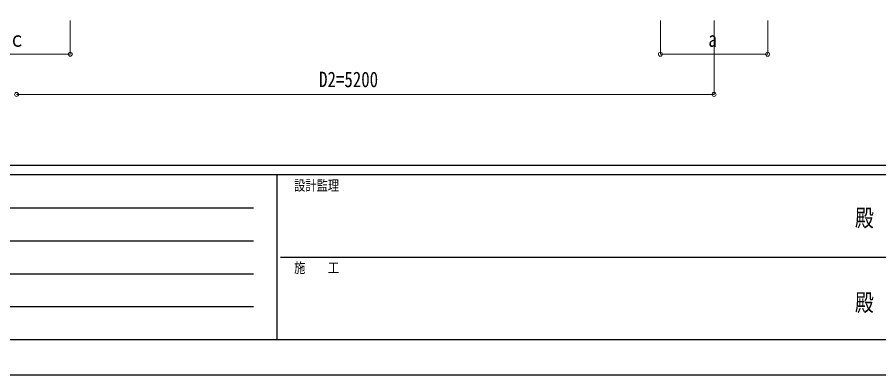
# Model space of a CAD drawing. Units: millimetres, scale not verified. Extents: x -14718 to 14718, y -10396 to 10396.
# Drawn here: x -6503 to -80, y -10394 to -7732 of the extents above; entities that cross this region are included whole.
import ezdxf
from ezdxf.enums import TextEntityAlignment as Align

# ---------------------------------------------------------------- set-up
doc = ezdxf.new("R2010")
doc.units = ezdxf.units.MM
doc.header["$LTSCALE"] = 50
doc.layers.add('0-5_YKK_D', color=6, linetype='Continuous', lineweight=18)
doc.layers.add('0-6_YKK_ZWAK', color=7, linetype='Continuous')
doc.styles.add('ＭＳ ゴシック', font='')
doc.styles.get('ＭＳ ゴシック').set_extended_font_data('MS Gothic')

msp = doc.modelspace()

# ---------------------------------------------------------------- linework, layer by layer
at = {"layer": '0-5_YKK_D'}
for p, q in [((-6108.43, -7757.3), (-6108.43, -8008.3)), ((-1708.43, -7757.3), (-1708.43, -8008.3)), ((-1308.43, -7757.3), (-1308.43, -8308.3)), ((-908.43, -7757.3), (-908.43, -8008.3)), ((-6908.43, -8007.3), (-6108.43, -8007.3)), ((-1708.43, -8007.3), (-908.43, -8007.3)), ((-6508.43, -8307.3), (-1308.43, -8307.3))]:
    msp.add_line(p, q, dxfattribs=at)
for centre in [(-6108.43, -8007.3), (-1708.43, -8007.3), (-908.43, -8007.3), (-6508.43, -8307.3), (-6508.43, -8307.3), (-1308.43, -8307.3)]:
    msp.add_circle(centre, 14.88, dxfattribs=at)
at = {"layer": '0-6_YKK_ZWAK'}
for p, q in [((13632.57, -8836.3), (-13667.43, -8836.3)), ((-4567.43, -8906.3), (-13667.43, -8906.3)), ((-4567.43, -8906.3), (-4567.43, -10131.3)), ((-17.43, -8906.3), (-4567.43, -8906.3)), ((-13518.68, -9151.3), (-4742.43, -9151.3)), ((-13518.68, -9396.3), (-4742.43, -9396.3)), ((-4541.18, -9518.8), (-17.43, -9518.8)), ((-13518.68, -9641.3), (-4742.43, -9641.3)), ((-13518.68, -9886.3), (-4742.43, -9886.3)), ((-13667.43, -10131.3), (-4567.43, -10131.3)), ((-4567.43, -10131.3), (-17.43, -10131.3))]:
    msp.add_line(p, q, dxfattribs=at)
msp.add_lwpolyline([(-14717.5, -10393.8), (14717.5, -10393.8), (14717.5, 10396.2), (-14717.5, 10396.2)], close=True, dxfattribs=at)

# ---------------------------------------------------------------- texts
at = {"layer": '0-5_YKK_D', "style": 'ＭＳ ゴシック', "width": 0.8}
for s, p in [('ｃ', (-6567.23, -7987.3)), ('a', (-1350.43, -7987.3)), ('D2=5200', (-4252.83, -8287.3))]:
    msp.add_text(s, height=115.5, dxfattribs=at).set_placement(p, align=Align.BOTTOM_LEFT)
at = {"layer": '0-6_YKK_ZWAK', "style": 'ＭＳ ゴシック', "width": 0.8}
for s, height, p in [('設計監理', 76.98, (-4439.1, -9046.3)), ('殿', 128.3, (-257.83, -9329.22)), ('施\u3000\u3000工', 76.98, (-4439.1, -9658.8)), ('殿', 128.3, (-257.83, -9959.22))]:
    msp.add_text(s, height=height, dxfattribs=at).set_placement(p, align=Align.BOTTOM_LEFT)

doc.saveas('drawing.dxf')
